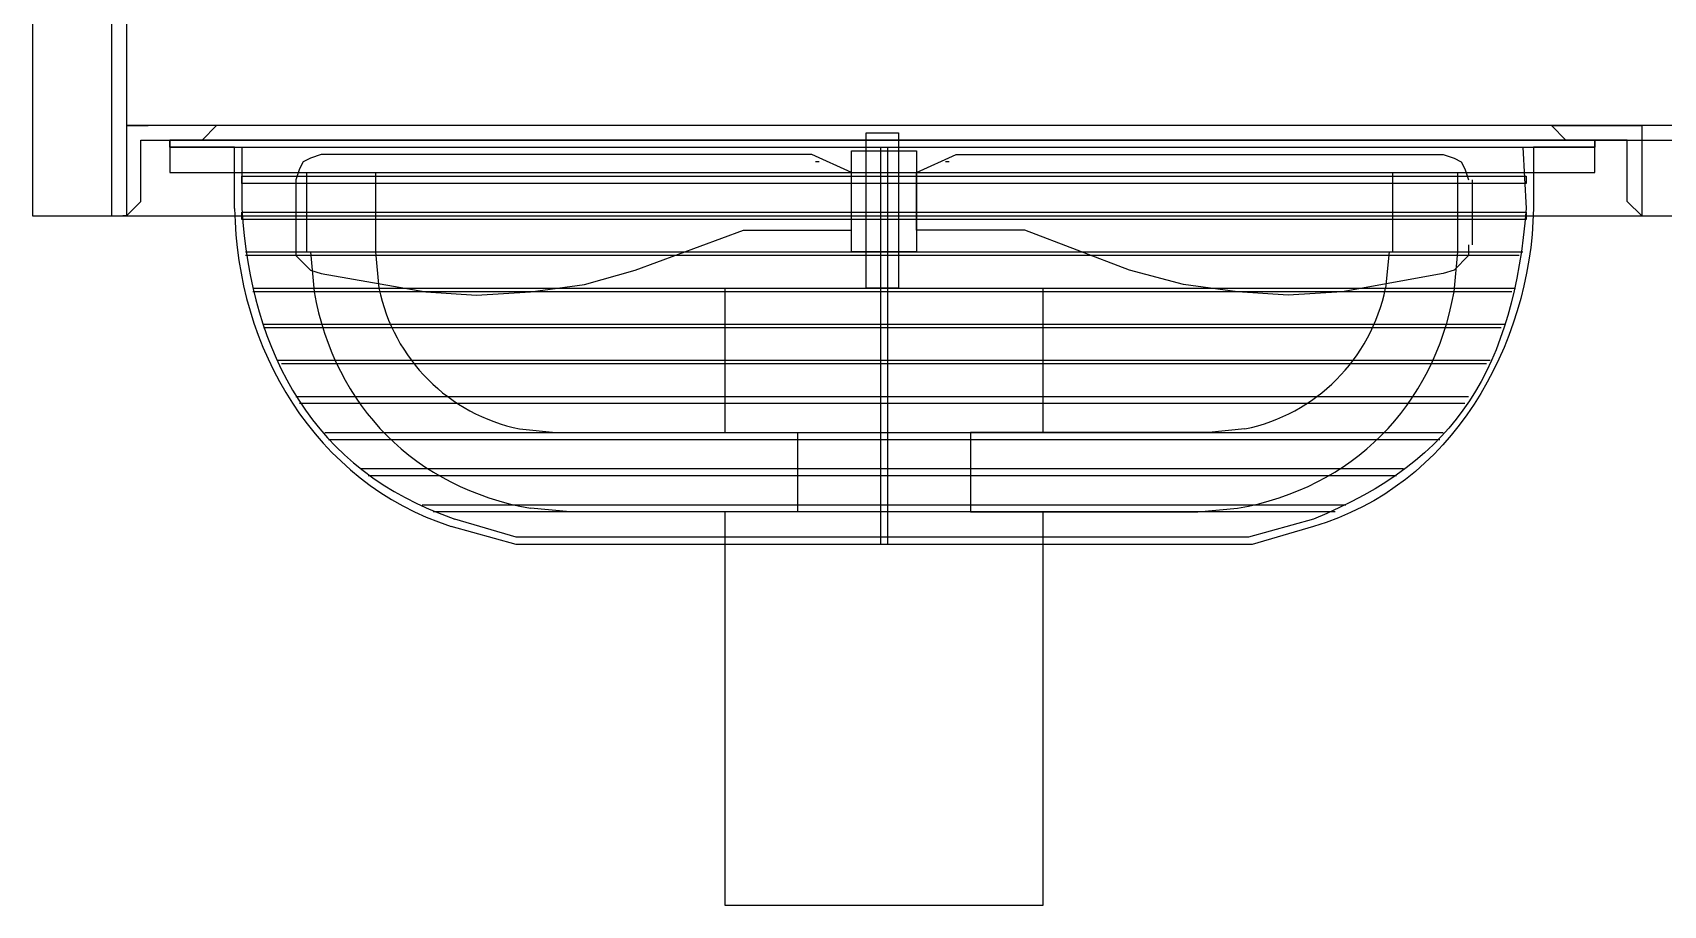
# Model space of a CAD drawing. Header units: metres. Extents: x 531759 to 532310, y 2675082 to 2675319.
# Drawn here: x 532025.881 to 532026.506, y 2675219.446 to 2675219.781 of the extents above; entities that cross this region are included whole.
import ezdxf

# ---------------------------------------------------------------- set-up
doc = ezdxf.new("R2010")
doc.units = ezdxf.units.M
doc.header["$MEASUREMENT"] = 0
doc.layers.add('IDT', color=7, linetype='Continuous')

# ---------------------------------------------------------------- blocks, each defined once
blk = doc.blocks.new('IDT')
at = {"layer": 'IDT', "color": 0, "lineweight": 25}
for p, q in [((14.66292, 15.66177), (14.66292, 15.81254)), ((14.66292, 15.81254), (14.78464, 15.81254)), ((14.78464, 15.81254), (14.78464, 15.66177)), ((14.55918, 15.66731), (14.5827, 15.67422)), ((14.5827, 15.67422), (14.86486, 15.67422)), ((14.7224, 15.52208), (14.7224, 15.67422)), ((14.72516, 15.52208), (14.72516, 15.67422)), ((14.86486, 15.67422), (14.88976, 15.66731)), ((14.55918, 15.66454), (14.58408, 15.67146)), ((14.58408, 15.67146), (14.86486, 15.67146)), ((14.86486, 15.67146), (14.88837, 15.66454)), ((14.55089, 15.66177), (14.89667, 15.66177)), ((14.60344, 15.66177), (14.58823, 15.66039)), ((14.69058, 15.66177), (14.60344, 15.66177)), ((14.69058, 15.63135), (14.69058, 15.66177)), ((14.75697, 15.63135), (14.75697, 15.66177)), ((14.75697, 15.66177), (14.84411, 15.66177)), ((14.84411, 15.66177), (14.85933, 15.66039)), ((14.90082, 15.65901), (14.54674, 15.65901)), ((14.92434, 15.64518), (14.52461, 15.64518)), ((14.52737, 15.64794), (14.92157, 15.64794)), ((14.93817, 15.63135), (14.50939, 15.63135)), ((14.51077, 15.63411), (14.93678, 15.63411)), ((14.58546, 15.62996), (14.5993, 15.63135)), ((14.5993, 15.63135), (14.69058, 15.63135)), ((14.66292, 15.57602), (14.66292, 15.63135)), ((14.84965, 15.63135), (14.75697, 15.63135)), ((14.78464, 15.63135), (14.78464, 15.57602)), ((14.86348, 15.62996), (14.84965, 15.63135)), ((14.94923, 15.61751), (14.49971, 15.61751)), ((14.50109, 15.62028), (14.94785, 15.62028)), ((14.49279, 15.60507), (14.95477, 15.60507)), ((14.95615, 15.60368), (14.49141, 15.60368)), ((14.96168, 15.58985), (14.48588, 15.58985)), ((14.48726, 15.59123), (14.96168, 15.59123)), ((14.96583, 15.57602), (14.48173, 15.57602)), ((14.48311, 15.5774), (14.96583, 15.5774)), ((14.50524, 15.5774), (14.50386, 15.56219)), ((14.50939, 15.57049), (14.54812, 15.5774)), ((14.53014, 15.56219), (14.53152, 15.57602)), ((14.54812, 15.5774), (14.56887, 15.57879)), ((14.56887, 15.57879), (14.58823, 15.5774)), ((14.58823, 15.5774), (14.60898, 15.57464)), ((14.60898, 15.57464), (14.62972, 15.5691)), ((14.78464, 15.57602), (14.66292, 15.57602)), ((14.71825, 15.51654), (14.71825, 15.57602)), ((14.71825, 15.57602), (14.73069, 15.57602)), ((14.73069, 15.57602), (14.73069, 15.51654)), ((14.83858, 15.57464), (14.81922, 15.5691)), ((14.85933, 15.5774), (14.83858, 15.57464)), ((14.88008, 15.57879), (14.85933, 15.5774)), ((14.89944, 15.5774), (14.88008, 15.57879)), ((14.93955, 15.57049), (14.89944, 15.5774)), ((14.9188, 15.56219), (14.91742, 15.57602)), ((14.9437, 15.56219), (14.94232, 15.5774)), ((14.49971, 15.56357), (14.50524, 15.5691)), ((14.50524, 15.5691), (14.50939, 15.57049)), ((14.62972, 15.5691), (14.66984, 15.55389)), ((14.81922, 15.5691), (14.77772, 15.55389)), ((14.9437, 15.5691), (14.93955, 15.57049)), ((14.94647, 15.56634), (14.9437, 15.5691)), ((14.9686, 15.56219), (14.47896, 15.56219)), ((14.48034, 15.56357), (14.9686, 15.56357)), ((14.49971, 15.55942), (14.49971, 15.56357)), ((14.50386, 15.56219), (14.50386, 15.53176)), ((14.52875, 15.56219), (14.52875, 15.53176)), ((14.71133, 15.52346), (14.71133, 15.56219)), ((14.71133, 15.56219), (14.73623, 15.56219)), ((14.73623, 15.56219), (14.73623, 15.52346)), ((14.9188, 15.53176), (14.9188, 15.56219)), ((14.94508, 15.56219), (14.94508, 15.53176)), ((14.94923, 15.56357), (14.94647, 15.56634)), ((14.94923, 15.55942), (14.94923, 15.56357)), ((14.49833, 15.53452), (14.49833, 15.55942)), ((14.94923, 15.53452), (14.94923, 15.55942)), ((15.0502, 15.54836), (13.85793, 15.54836)), ((14.43332, 15.51378), (14.43332, 15.54836)), ((14.43332, 15.54836), (14.43885, 15.54282)), ((14.47758, 15.54697), (14.47758, 15.54974)), ((14.47758, 15.54974), (14.96998, 15.54974)), ((14.66984, 15.55389), (14.71133, 15.55389)), ((14.71133, 15.55389), (14.71133, 15.53176)), ((14.77772, 15.55389), (14.73623, 15.55389)), ((14.73623, 15.55389), (14.73623, 15.53176)), ((14.96998, 15.54974), (14.96998, 15.54697)), ((15.01424, 15.54836), (15.00871, 15.54282)), ((15.01424, 15.51378), (15.01424, 15.54836)), ((15.01424, 15.38376), (15.01424, 15.54836)), ((15.01424, 15.54836), (15.01562, 15.54836)), ((15.01977, 15.54836), (15.01977, 15.38791)), ((15.0502, 15.41834), (15.0502, 15.54836)), ((14.43885, 15.54282), (14.43885, 15.51931)), ((14.47481, 15.52208), (14.47481, 15.54559)), ((14.96998, 15.54697), (14.47758, 15.54697)), ((14.47896, 15.52208), (14.47758, 15.54559)), ((14.96998, 15.52208), (14.96998, 15.54559)), ((14.97275, 15.54559), (14.97275, 15.52208)), ((15.00871, 15.54282), (15.00871, 15.51931)), ((14.47758, 15.53314), (14.47758, 15.53591)), ((14.47758, 15.53591), (14.96998, 15.53591)), ((14.96998, 15.53591), (14.96998, 15.53314)), ((14.99764, 15.53176), (14.4513, 15.53176)), ((14.4513, 15.53176), (14.4513, 15.51931)), ((14.96998, 15.53314), (14.47758, 15.53314)), ((14.50109, 15.53038), (14.49971, 15.53452)), ((14.50248, 15.52761), (14.50109, 15.53038)), ((14.71133, 15.53176), (14.69612, 15.52484)), ((14.73623, 15.53176), (14.75144, 15.52484)), ((14.94647, 15.52761), (14.94785, 15.53038)), ((14.94785, 15.53038), (14.94923, 15.53452)), ((14.99764, 15.51931), (14.99764, 15.53176)), ((14.50524, 15.52623), (14.50248, 15.52761)), ((14.50939, 15.52484), (14.50524, 15.52623)), ((14.69612, 15.52484), (14.50939, 15.52484)), ((14.69888, 15.52761), (14.70027, 15.52761)), ((14.73623, 15.52346), (14.71133, 15.52346)), ((14.74868, 15.52761), (14.75006, 15.52761)), ((14.75144, 15.52484), (14.93955, 15.52484)), ((14.93955, 15.52484), (14.9437, 15.52623)), ((14.9437, 15.52623), (14.94647, 15.52761)), ((14.98519, 15.51931), (13.88697, 15.51931)), ((14.43885, 15.51931), (14.46236, 15.51931)), ((14.4513, 15.51931), (14.4513, 15.52208)), ((14.4513, 15.52208), (14.47481, 15.52208)), ((14.99764, 15.52208), (14.4513, 15.52208)), ((14.4513, 15.52208), (14.4513, 15.51931)), ((14.4513, 15.51931), (14.99764, 15.51931)), ((14.99764, 15.51931), (14.4513, 15.51931)), ((14.4513, 15.51931), (14.47896, 15.51931)), ((14.46236, 15.51931), (14.4679, 15.51378)), ((14.96998, 15.51931), (14.99764, 15.51931)), ((14.97275, 15.52208), (14.99764, 15.52208)), ((14.98519, 15.51931), (14.97966, 15.51378)), ((15.00871, 15.51931), (14.98519, 15.51931)), ((14.99764, 15.52208), (14.99764, 15.51931)), ((14.99764, 15.51931), (14.99764, 15.52208)), ((13.85793, 15.51378), (15.01424, 15.51378)), ((14.4679, 15.51378), (14.43332, 15.51378)), ((14.73069, 15.51654), (14.71825, 15.51654)), ((14.97966, 15.51378), (15.01424, 15.51378)), ((15.01424, 15.51378), (15.00594, 15.51378))]:
    blk.add_line(p, q, dxfattribs=at)
for centre, start, end in [((14.59929, 15.56219), 101.53413, 168.46587), ((14.84965, 15.56219), 11.53413, 78.46587)]:
    blk.add_arc(centre, 0.06917, start, end, dxfattribs=at)
for points in [[(14.47481, 15.54559), (14.47592, 15.59838), (14.50632, 15.65214), (14.55918, 15.66731)], [(14.97275, 15.54559), (14.9721, 15.59889), (14.94188, 15.65055), (14.88976, 15.66731)], [(14.47758, 15.54559), (14.48265, 15.60601), (14.50349, 15.6419), (14.55918, 15.66454)], [(14.96998, 15.54559), (14.96627, 15.60163), (14.94271, 15.64571), (14.88837, 15.66454)], [(14.58823, 15.66039), (14.54402, 15.65242), (14.51322, 15.62162), (14.50524, 15.5774)], [(14.94232, 15.5774), (14.93434, 15.62162), (14.90354, 15.65242), (14.85933, 15.66039)]]:
    blk.add_open_spline(points, degree=3, dxfattribs=at)

msp = doc.modelspace()

# ---------------------------------------------------------------- block references
at = {"layer": 'IDT', "color": 8, "rotation": 180}
msp.add_blockref('IDT', (532040.93128, 2675235.25885), dxfattribs=at)

doc.saveas('drawing.dxf')
